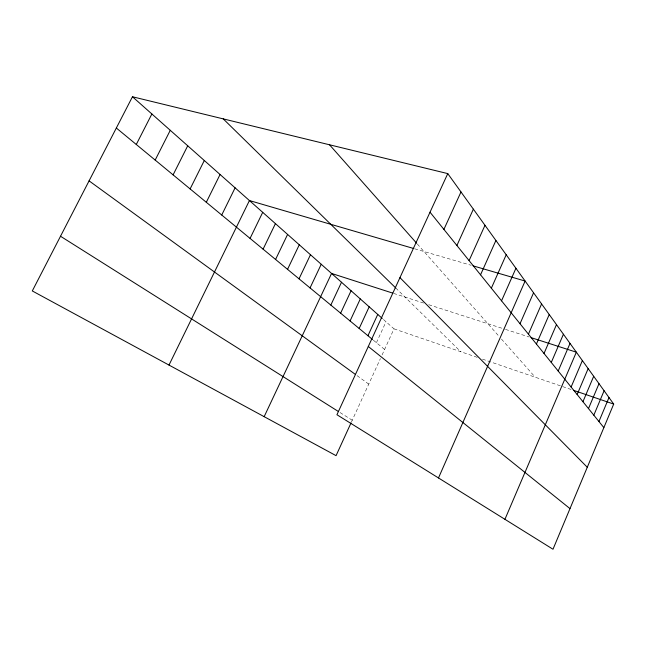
<?xml version="1.0" encoding="UTF-8"?>
<svg xmlns="http://www.w3.org/2000/svg" width="646" height="646" viewBox="0 0 646 646"><rect width="100%" height="100%" fill="white"/><g stroke="black" fill="none" stroke-linecap="round" stroke-linejoin="round"><path stroke-width="0.48" stroke-dasharray="3.23 2.42" d="M351.448 422L380.429 358.554M382.093 354.92L394.003 328.854L383.013 319.092M376.416 342.711L386.017 321.765M414.635 248.783L471.2 265.296M393.632 293.405L424.051 303.192M428.726 304.702L504.574 329.097M505.503 329.395L529.155 337.002M394.003 328.854L478.791 357.884M482.473 359.144L571.783 389.724M340.079 412.56L352.248 420.239M357.044 375.625L368.753 384.128M373.331 340.167L384.588 349.462M395.732 287.971L460.743 351.707M417.3 243.97L498.801 336.073M501.457 339.069L535.203 377.199"/><path stroke-width="0.97" d="M447.767 173.604L613.7 404.081L553 549.245L336.937 414.732L447.767 173.604L132.462 96.755L32.3 290.95L336.065 455.664L351.044 422.888M593.819 415.184L604.099 390.741M598.939 421.523L608.992 397.54M588.498 408.579L599.003 383.667M577.153 394.528L588.159 368.6M582.942 401.699L593.69 376.287M571.112 387.035L582.377 360.573M504.93 519.327L576.337 352.183L531.052 337.616M558.192 371.022L570.03 343.414M544.021 353.467L556.489 324.615M551.272 362.454L563.417 334.24M536.414 344.043L549.229 314.529M528.428 334.144L541.598 303.927M520.022 323.719L533.572 292.775M438.489 477.959L525.117 281.042L473.114 265.861M501.538 300.818L515.928 268.276M491.348 288.189L506.206 254.774M480.551 274.808L495.91 240.474M469.093 260.604L484.985 225.292M456.9 245.496L473.365 209.151M443.907 229.395L460.986 191.959M359.168 328.475L369.181 306.818M367.945 335.718L377.749 314.424M350.067 320.957L360.29 298.936M340.628 313.165L351.077 290.757M330.825 305.074L341.508 282.262M264.157 416.678L331.568 273.444L392.679 293.098M310.048 287.922L321.232 264.271M299.025 278.822L310.476 254.726M287.543 269.342L299.276 244.786M275.576 259.466L287.599 234.425M263.092 249.162L275.43 223.621M250.059 238.398L262.712 212.34M168.994 365.071L249.429 200.551L413.706 248.516M221.731 215.013L235.104 187.841M206.308 202.287L220.076 174.501M190.118 188.923L204.306 160.507M173.096 174.864L187.72 145.794M155.177 160.071L170.269 130.306M136.282 144.478L151.875 113.979M573.632 390.362L613.7 404.081M60.514 236.25L338.415 411.51M89.083 180.864L355.445 374.462M368.301 346.482L569.99 508.62M116.337 128.013L372.564 339.53M132.462 96.755L382.262 318.43M223.241 118.88L395.732 287.971M399.947 277.635L587.279 467.268M329.525 144.785L416.63 243.211M430.026 212.195L603.857 427.62"/></g></svg>
